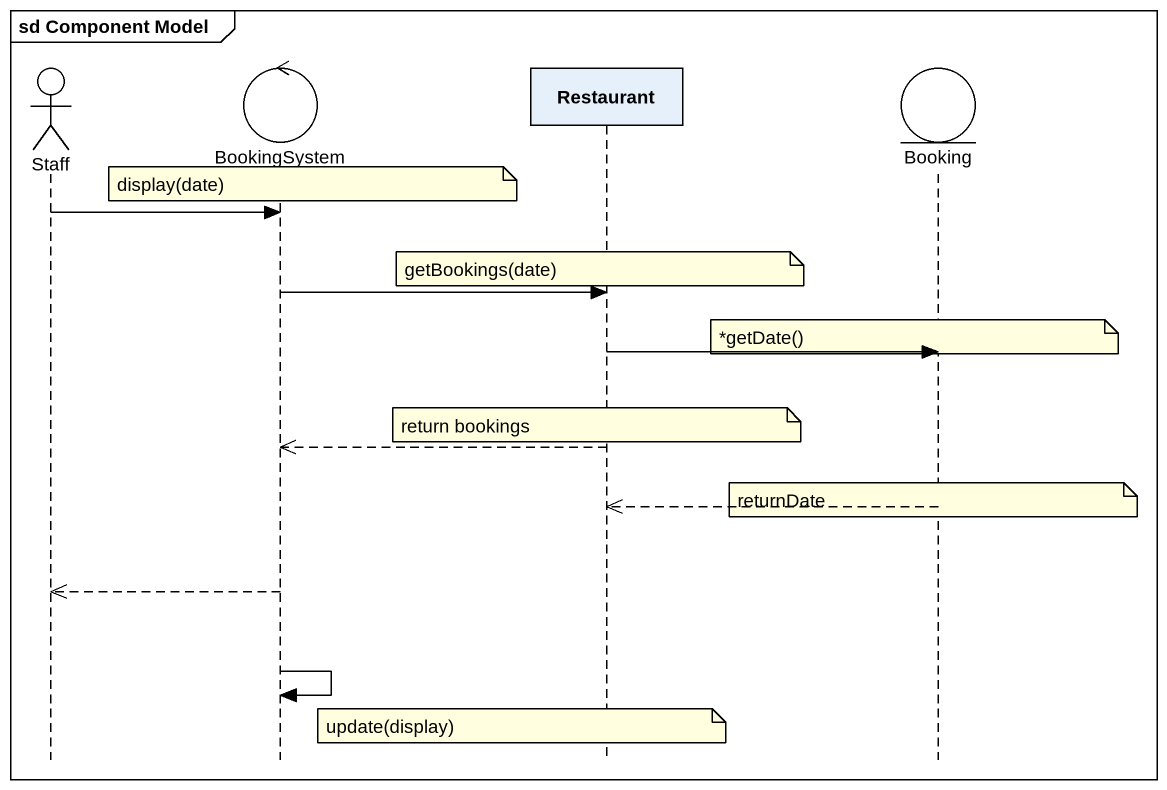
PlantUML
@startuml
mainframe sd Component Model
hide footbox
actor Staff
control BookingSystem
participant Restaurant
entity Booking

note over BookingSystem : display(date)
Staff -> BookingSystem
note over Restaurant : getBookings(date)
BookingSystem -> Restaurant
note over Booking : *getDate()
Restaurant -> Booking
note over Restaurant : return bookings
Restaurant -->> BookingSystem
note over Booking : returnDate
Booking -->> Restaurant
BookingSystem -->> Staff
BookingSystem -> BookingSystem
note over Restaurant : update(display)
@enduml
